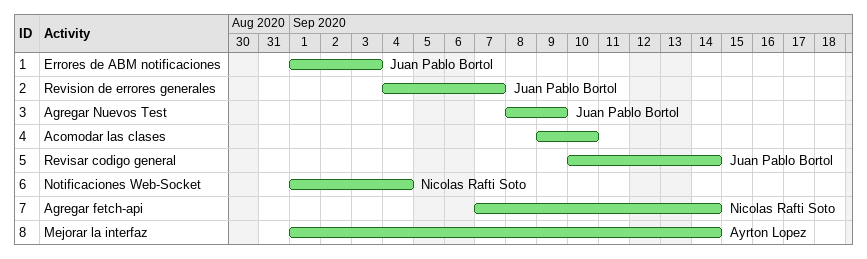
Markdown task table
| ID | Task | Start | Finish | Resources |
|---|---|---|---|---|
| 1 | Errores de ABM notificaciones | 2020-09-01 | 2020-09-03 | Juan Pablo Bortol |
| 2 | Revision de errores generales | 2020-09-04 | 2020-09-07 | Juan Pablo Bortol |
| 3 | Agregar Nuevos Test | 2020-09-08 | 2020-09-09 | Juan Pablo Bortol |
| 4 | Acomodar las clases | 2020-09-09 | 2020-09-10 |  |
| 5 | Revisar codigo general | 2020-09-10 | 2020-09-14 | Juan Pablo Bortol |
| 6 | Notificaciones Web-Socket | 2020-09-01 | 2020-09-04 | Nicolas Rafti Soto |
| 7 | Agregar fetch-api | 2020-09-07 | 2020-09-14 | Nicolas Rafti Soto |
| 8 | Mejorar la interfaz | 2020-09-01 | 2020-09-14 | Ayrton Lopez |
